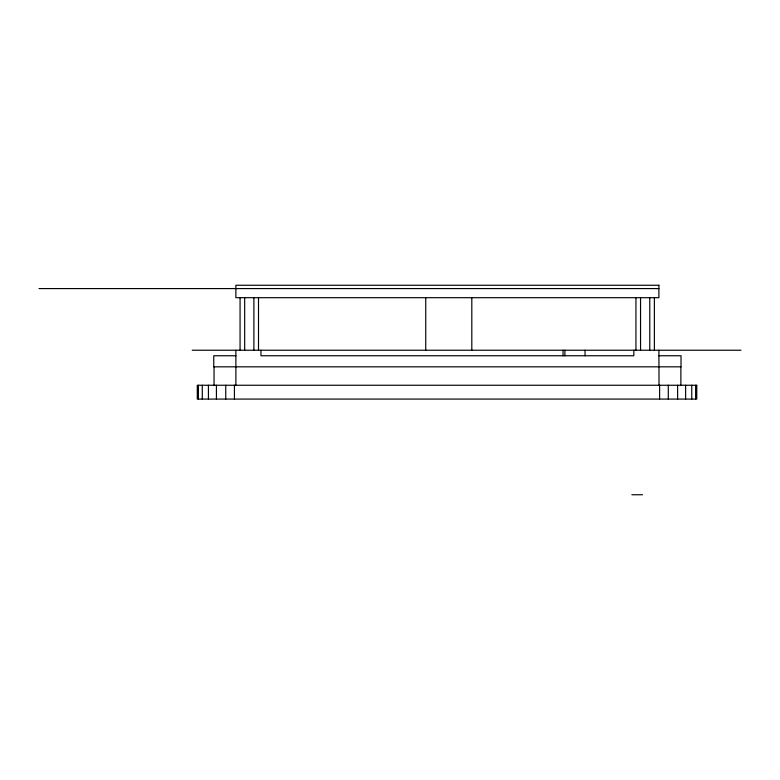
<?xml version="1.0" encoding="UTF-8"?>
<svg xmlns="http://www.w3.org/2000/svg" width="780" height="780" viewBox="0 0 780 780"><rect width="100%" height="100%" fill="white"/><g stroke="black" fill="none" stroke-linecap="round" stroke-linejoin="round"><path stroke-width="1.17" d="M39 288.581L658.895 288.581M192.202 350.23L741 350.23M235.882 355.758L213.759 355.758L213.759 366.824L681.018 366.824L681.018 355.758L658.895 355.758M631.868 494.744L642.535 494.744M695.614 385.252L695.614 399.077M691.753 385.252L691.753 399.077M685.62 385.252L685.62 399.077M680.881 366.824L680.881 385.252M677.615 385.252L677.615 399.077M668.294 385.252L668.294 399.077M659.607 385.252L659.607 399.077M658.895 350.23L659.032 385.252M654.371 297.697L654.371 350.23M649.769 297.697L649.769 350.23M640.546 297.697L640.546 350.23M635.944 297.697L635.944 350.23M633.828 350.23L633.828 355.758L260.949 355.758L260.949 350.23M585.039 350.23L585.039 355.758M564.895 350.23L564.895 355.758M563.053 350.23L563.053 355.758M471.812 297.697L471.812 350.23M425.734 297.697L425.734 350.23M258.502 297.697L258.502 350.23M253.89 297.697L253.89 350.23M244.676 297.697L244.676 350.23M240.064 297.697L240.064 350.23M235.882 350.23L235.882 385.252M234.429 385.252L234.429 399.077M225.742 385.252L225.742 399.077M216.43 385.252L216.43 399.077M214.042 366.824L214.042 385.252M208.426 385.252L208.426 399.077M202.283 385.252L202.283 399.077M198.422 385.252L198.422 399.077M658.895 285.256L235.882 285.256L235.882 297.697L658.895 297.697L658.895 285.256M696.764 385.252L197.281 385.252L197.281 399.077L696.764 399.077L696.764 385.252"/></g></svg>
